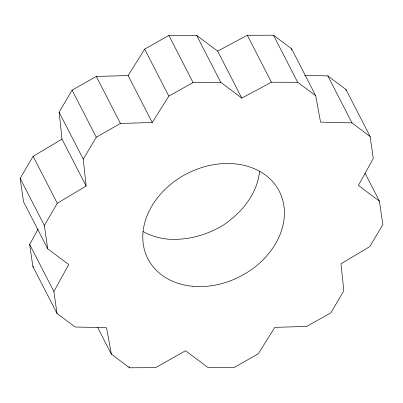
<?xml version="1.0" encoding="UTF-8"?>
<svg xmlns="http://www.w3.org/2000/svg" width="403" height="403" viewBox="0 0 403 403"><rect width="100%" height="100%" fill="white"/><g stroke="black" fill="none" stroke-linecap="round" stroke-linejoin="round"><path stroke-width="0.6" d="M259.577 171.25C257.316 194.311 241.221 213.328 222.471 225.7C206.15 235.261 187.471 240.389 168.504 239.206A73.86 57.886 -27.2 0 1 143.105 231.539M365.053 173.174L379.425 201.137L382.85 224.632L369.808 246.586L340.963 263.804L343.83 290.699L330.898 312.859L306.653 326.425L274.836 327.352L258.273 353.769L234.138 367.546L207.933 367.501L185.531 350.731L155.634 367.632L129.534 367.798L111.359 354.121L106.548 327.76L75.109 326.984L57.04 313.524L32.845 266.438L29.671 244.419L38.159 229.03M57.04 313.524L53.866 291.505L68.727 264.564L47.72 248.837L23.52 201.757L20.15 178.368L33.137 156.309L61.986 139.09L59.115 112.195L72.102 90.141L96.292 76.469L128.109 75.542L144.672 49.126L168.862 35.454L196.644 35.388L217.65 51.116L241.79 98.095L271.456 82.242L297.661 82.288L315.73 95.753L320.541 122.114L351.98 122.89L370.156 136.562L373.274 158.475L358.418 185.41L379.425 201.137M47.72 248.837L44.345 225.448L57.281 203.288L86.126 186.07L83.26 159.175L59.115 112.195M83.26 159.175L96.302 137.221L120.437 123.449L152.253 122.522L168.817 96.105L193.057 82.539L220.784 82.368L241.79 98.095M217.65 51.116L247.316 35.268L273.466 35.202L291.591 48.773L315.73 95.753M304.572 75.336L327.835 75.91L345.96 89.476L370.156 136.562M32.845 266.438L33.852 267.194M327.835 75.91L351.98 122.89M273.466 35.202L297.661 82.288M247.316 35.268L271.456 82.242M196.644 35.388L220.784 82.368M168.862 35.454L193.057 82.539M144.672 49.126L168.817 96.105M128.109 75.542L152.253 122.522M96.292 76.469L120.437 123.449M72.102 90.141L96.302 137.221M61.986 139.09L86.126 186.07M33.137 156.309L57.281 203.288M128.965 366.69L129.534 367.798M97.561 327.276L111.359 354.121M20.15 178.368L44.345 225.448M29.671 244.419L53.866 291.505M291.591 48.773L291.812 49.997M345.96 89.476L346.137 90.7M192.699 286.286A73.86 57.886 -27.2 0 0 282.649 199.848A73.86 57.886 -27.2 0 0 165.447 188.992A73.86 57.886 -27.2 0 0 192.699 286.286"/></g></svg>
